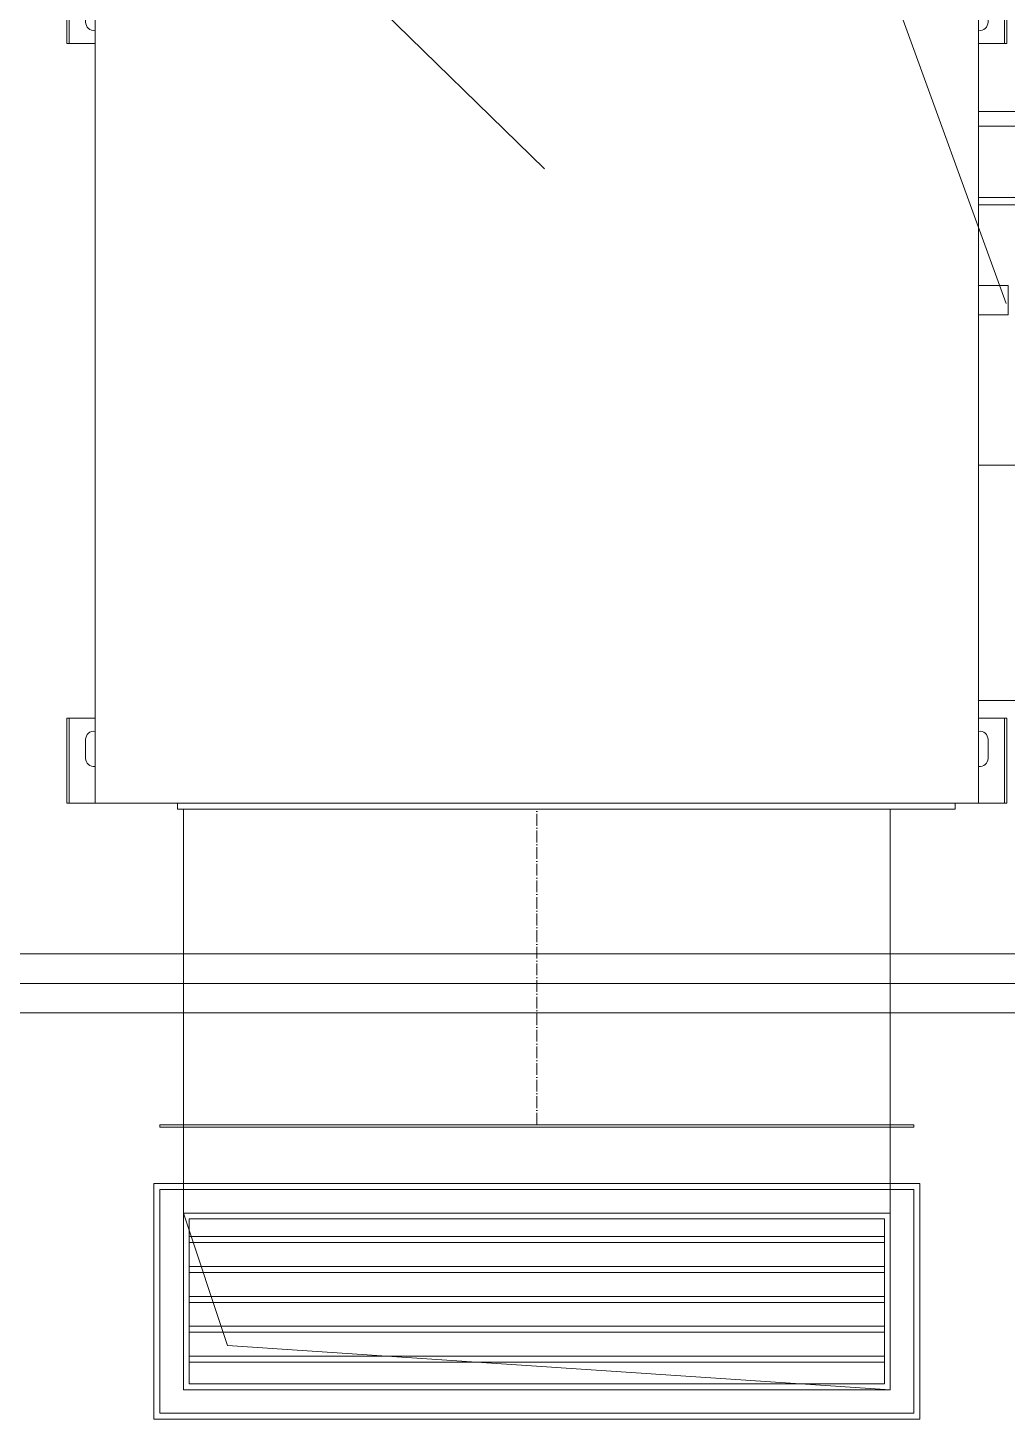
# Model space of a CAD drawing. Header units: millimetres. Extents: x -88595 to 880822, y -1054509 to -148035.
# Drawn here: x 411564 to 412395, y -271793 to -270612 of the extents above; entities that cross this region are included whole.
import ezdxf

# ---------------------------------------------------------------- set-up
doc = ezdxf.new("R2010")
doc.units = ezdxf.units.MM
doc.linetypes.add('$7$ADSK_Осевая', pattern=[14, 10, -2, 0, -2])
for name, color, linetype, lineweight in [('Аннотация', 7, 'Continuous', 20), ('Воздуховоды', 7, 'Continuous', 18), ('Марки', 7, 'Continuous', 20), ('Оборудование', 7, 'Continuous', 18), ('Трубопровод', 7, 'Continuous', 18)]:
    doc.layers.add(name, color=color, linetype=linetype, lineweight=lineweight)

# ---------------------------------------------------------------- blocks, each defined once
blk = doc.blocks.new('$0$ADSK_Канальный блок кондиционера1 - AD122MJERAB-3267588-В_Координация_3 этаж ОВ3')
at = {"layer": 'Оборудование', "color": 150, "true_color": 0x0080ff}
for p, q in [((355, 720), (-305, 720)), ((-305, 720), (355, 720)), ((-305, 720), (-305, 697)), ((-305, 720), (-305, 697)), ((355, 697), (355, 720)), ((355, 720), (355, 697)), ((-399, 697), (-399, 645)), ((-397, 697), (-399, 697)), ((-397, 697), (-399, 697)), ((-399, 697), (-399, 645)), ((-397, 697), (-396, 697)), ((-397, 697), (-375, 697)), ((-397, 697), (-397, 645)), ((-375, 697), (-396, 697)), ((375, 697), (-375, 697)), ((-375, 697), (375, 697)), ((-375, 697), (-375, 0)), ((-375, 697), (-375, 0)), ((-375, 697), (-375, 685.9)), ((-375, 685.9), (-375, 697)), ((355, 697), (-305, 697)), ((-305, 697), (355, 697)), ((375, 0), (375, 697)), ((375, 697), (375, 0)), ((375, 697), (397, 697)), ((396, 697), (375, 697)), ((375, 697), (375, 685.9)), ((375, 685.9), (375, 697)), ((396, 697), (397, 697)), ((399, 697), (397, 697)), ((399, 697), (397, 697)), ((397, 697), (397, 645)), ((399, 645), (399, 697)), ((399, 697), (399, 645)), ((-383, 663), (-383, 679)), ((-383, 679), (-383, 663)), ((383, 663), (383, 679)), ((383, 679), (383, 663)), ((-375, 656.1), (-375, 645)), ((-375, 645), (-375, 656.1)), ((375, 656.1), (375, 645)), ((375, 645), (375, 656.1)), ((-399, 645), (-397, 645)), ((-399, 645), (-397, 645)), ((-375, 645), (-397, 645)), ((-396, 645), (-397, 645)), ((-396, 645), (-375, 645)), ((375, 645), (396, 645)), ((397, 645), (375, 645)), ((397, 645), (396, 645)), ((397, 645), (399, 645)), ((397, 645), (399, 645)), ((432, 587.3), (375, 587.3)), ((375, 587.3), (375, 574.6)), ((375, 587.3), (375, 574.6)), ((432, 574.6), (432, 587.3)), ((432, 574.6), (432, 587.3)), ((375, 574.6), (432, 574.6)), ((432, 514.2), (375, 514.2)), ((375, 514.2), (375, 507.8)), ((375, 514.2), (375, 507.8)), ((432, 507.8), (432, 514.2)), ((432, 507.8), (432, 514.2)), ((375, 507.8), (432, 507.8)), ((400, 439.5), (375, 439.5)), ((375, 439.5), (375, 414.5)), ((375, 439.5), (375, 414.5)), ((400, 414.5), (400, 439.5)), ((400, 414.5), (400, 439.5)), ((375, 414.5), (400, 414.5)), ((375, 287), (375, 87)), ((465, 287), (375, 287)), ((375, 287), (465, 287)), ((375, 87), (375, 287)), ((465, 87), (465, 287)), ((465, 287), (465, 87)), ((375, 87), (465, 87)), ((465, 87), (375, 87)), ((-399, 72), (-399, 0)), ((-397, 72), (-399, 72)), ((-397, 72), (-399, 72)), ((-399, 72), (-399, 0)), ((-397, 72), (-396, 72)), ((-397, 72), (-375, 72)), ((-397, 72), (-397, 0)), ((-375, 72), (-396, 72)), ((-375, 60.9), (-375, 72)), ((-375, 72), (-375, 60.9)), ((375, 72), (397, 72)), ((396, 72), (375, 72)), ((375, 60.9), (375, 72)), ((375, 72), (375, 60.9)), ((396, 72), (397, 72)), ((399, 72), (397, 72)), ((399, 72), (397, 72)), ((397, 72), (397, 0)), ((399, 0), (399, 72)), ((399, 72), (399, 0)), ((-383, 38), (-383, 54)), ((-383, 54), (-383, 38)), ((383, 38), (383, 54)), ((383, 54), (383, 38)), ((-375, 0), (-375, 31.1)), ((-375, 31.1), (-375, 0)), ((375, 0), (375, 31.1)), ((375, 31.1), (375, 0)), ((-399, 0), (-397, 0)), ((-399, 0), (-397, 0)), ((-375, 0), (-397, 0)), ((-396, 0), (-397, 0)), ((-396, 0), (-375, 0)), ((375, 0), (-375, 0)), ((-375, 0), (375, 0)), ((355, 0), (-305, 0)), ((-305, 0), (355, 0)), ((-305, 0), (-305, -5)), ((-305, 0), (-305, -5)), ((355, -5), (355, 0)), ((355, 0), (355, -5)), ((375, 0), (396, 0)), ((397, 0), (375, 0)), ((397, 0), (396, 0)), ((397, 0), (399, 0)), ((397, 0), (399, 0)), ((355, -5), (-305, -5)), ((-305, -5), (355, -5))]:
    blk.add_line(p, q, dxfattribs=at)
for centre, start, end in [((-376, 679), 81.7868, 180), ((-376, 679), 81.7868, 180), ((376, 679), 0, 98.2132), ((376, 679), 0, 98.2132), ((-376, 663), 180, 278.2132), ((-376, 663), 180, 278.2132), ((376, 663), 261.7868, 0), ((376, 663), 261.7868, 0), ((-376, 54), 81.7868, 180), ((-376, 54), 81.7868, 180), ((376, 54), 0, 98.2132), ((376, 54), 0, 98.2132), ((-376, 38), 180, 278.2132), ((-376, 38), 180, 278.2132), ((376, 38), 261.7868, 360), ((376, 38), 261.7868, 360)]:
    blk.add_arc(centre, 7, start, end, dxfattribs=at)
blk = doc.blocks.new('$0$ADSK_Решетка вентиляционная жалюзийная_Приточная2 - Решетка приточная_Однорядная-V56-В_Координация_3 этаж ОВ3')
at = {"layer": 'Воздуховоды', "lineweight": 9, "true_color": 0xffffff}
h = blk.add_hatch(dxfattribs=at)
h.set_pattern_fill('FP_30', style=0, pattern_type=2)
h.set_pattern_definition([(180, (-5538.416, -8621.44), (3e-15, -25.4), [25.4, 0, 0, 0]), (180, (-5538.416, -8626.52), (3e-15, -25.4), [25.4, 0, 0, 0])])
h.paths.add_polyline_path([(-5833.4, -8681.3), (-5243.4, -8681.3), (-5243.4, -8541.3), (-5833.4, -8541.3)])
at = {"layer": 'Воздуховоды', "color": 140, "true_color": 0x1bb3e4}
for p, q in [((-5863.4, -8711.3), (-5863.4, -8511.3)), ((-5863.4, -8511.3), (-5213.4, -8511.3)), ((-5213.4, -8511.3), (-5863.4, -8511.3)), ((-5863.4, -8511.3), (-5863.4, -8711.3)), ((-5213.4, -8511.3), (-5213.4, -8711.3)), ((-5213.4, -8711.3), (-5213.4, -8511.3)), ((-5838.4, -8686.3), (-5838.4, -8536.3)), ((-5838.4, -8536.3), (-5238.4, -8536.3)), ((-5238.4, -8536.3), (-5838.4, -8536.3)), ((-5838.4, -8536.3), (-5838.4, -8686.3)), ((-5238.4, -8536.3), (-5238.4, -8686.3)), ((-5238.4, -8686.3), (-5238.4, -8536.3)), ((-5243.4, -8541.3), (-5833.4, -8541.3)), ((-5833.4, -8541.3), (-5833.4, -8681.3)), ((-5833.4, -8681.3), (-5833.4, -8541.3)), ((-5833.4, -8541.3), (-5243.4, -8541.3)), ((-5833.4, -8681.3), (-5833.4, -8541.3)), ((-5833.4, -8541.3), (-5243.4, -8541.3)), ((-5243.4, -8541.3), (-5833.4, -8541.3)), ((-5833.4, -8541.3), (-5833.4, -8681.3)), ((-5243.4, -8681.3), (-5243.4, -8541.3)), ((-5243.4, -8541.3), (-5243.4, -8681.3)), ((-5243.4, -8541.3), (-5243.4, -8681.3)), ((-5243.4, -8681.3), (-5243.4, -8541.3)), ((-5833.4, -8681.3), (-5243.4, -8681.3)), ((-5243.4, -8681.3), (-5833.4, -8681.3)), ((-5243.4, -8681.3), (-5833.4, -8681.3)), ((-5833.4, -8681.3), (-5243.4, -8681.3)), ((-5238.4, -8686.3), (-5838.4, -8686.3)), ((-5838.4, -8686.3), (-5238.4, -8686.3)), ((-5213.4, -8711.3), (-5863.4, -8711.3)), ((-5863.4, -8711.3), (-5213.4, -8711.3))]:
    blk.add_line(p, q, dxfattribs=at)
blk = doc.blocks.new('$0$ADSK_Отвод_Прямоугольный1 - Стандарт-4055408-В_Координация_3 этаж ОВ3')
at = {"layer": 'Воздуховоды', "color": 140, "true_color": 0x1bb3e4}
for p, q in [((-5218.4, -8461.3), (-5858.4, -8461.3)), ((-5858.4, -8461.3), (-5218.4, -8461.3)), ((-5858.4, -8463.3), (-5858.4, -8461.3)), ((-5858.4, -8463.3), (-5858.4, -8461.3)), ((-5218.4, -8463.3), (-5858.4, -8463.3)), ((-5858.4, -8463.3), (-5218.4, -8463.3)), ((-5838.4, -8461.3), (-5838.4, -8486.3)), ((-5238.4, -8461.3), (-5838.4, -8461.3)), ((-5838.4, -8461.3), (-5238.4, -8461.3)), ((-5838.4, -8486.3), (-5838.4, -8461.3)), ((-5238.4, -8461.3), (-5838.4, -8461.3)), ((-5838.4, -8461.3), (-5238.4, -8461.3)), ((-5838.4, -8463.3), (-5838.4, -8461.3)), ((-5838.4, -8463.3), (-5838.4, -8461.3)), ((-5238.4, -8463.3), (-5838.4, -8463.3)), ((-5838.4, -8463.3), (-5238.4, -8463.3)), ((-5238.4, -8461.3), (-5238.4, -8486.3)), ((-5238.4, -8486.3), (-5238.4, -8461.3)), ((-5238.4, -8461.3), (-5238.4, -8463.3)), ((-5238.4, -8463.3), (-5238.4, -8461.3)), ((-5218.4, -8461.3), (-5218.4, -8463.3)), ((-5218.4, -8463.3), (-5218.4, -8461.3)), ((-5838.4, -8486.3), (-5838.4, -8536.3)), ((-5838.4, -8486.3), (-5838.4, -8686.3)), ((-5238.4, -8536.3), (-5238.4, -8486.3)), ((-5238.4, -8486.3), (-5238.4, -8686.3)), ((-5218.4, -8516.3), (-5858.4, -8516.3)), ((-5858.4, -8516.3), (-5858.4, -8706.3)), ((-5858.4, -8706.3), (-5858.4, -8516.3)), ((-5858.4, -8516.3), (-5218.4, -8516.3)), ((-5218.4, -8706.3), (-5218.4, -8516.3)), ((-5218.4, -8516.3), (-5218.4, -8706.3)), ((-5838.4, -8536.3), (-5838.4, -8686.3)), ((-5838.4, -8536.3), (-5238.4, -8536.3)), ((-5838.4, -8686.3), (-5838.4, -8536.3)), ((-5838.4, -8536.3), (-5238.4, -8536.3)), ((-5238.4, -8536.3), (-5838.4, -8536.3)), ((-5838.4, -8536.3), (-5838.4, -8686.3)), ((-5238.4, -8686.3), (-5238.4, -8536.3)), ((-5238.4, -8536.3), (-5238.4, -8686.3)), ((-5238.4, -8686.3), (-5238.4, -8536.3)), ((-5838.4, -8686.3), (-5238.4, -8686.3)), ((-5238.4, -8686.3), (-5838.4, -8686.3)), ((-5238.4, -8686.3), (-5838.4, -8686.3)), ((-5838.4, -8686.3), (-5238.4, -8686.3)), ((-5858.4, -8706.3), (-5218.4, -8706.3)), ((-5218.4, -8706.3), (-5858.4, -8706.3))]:
    blk.add_line(p, q, dxfattribs=at)

msp = doc.modelspace()

# ---------------------------------------------------------------- linework, layer by layer
at = {"layer": 'Аннотация'}
msp.add_line((412394.3, -270846.3), (411947.9, -269620), dxfattribs=at)
at = {"layer": 'Воздуховоды', "color": 140, "true_color": 0x1bb3e4}
for p, q in [((411695.8, -271275.5), (412295.8, -271275.5)), ((411695.8, -271543.5), (411695.8, -271275.5)), ((412295.8, -271275.5), (412295.8, -271543.5)), ((411695.8, -271543.5), (412295.8, -271543.5)), ((412295.8, -271618.5), (411695.8, -271618.5)), ((411695.8, -271618.5), (411695.8, -271768.5)), ((411695.8, -271618.5), (411733.3, -271731)), ((412295.8, -271768.5), (412295.8, -271618.5)), ((412295.8, -271768.5), (411733.3, -271731)), ((411695.8, -271768.5), (412295.8, -271768.5))]:
    msp.add_line(p, q, dxfattribs=at)
at = {"layer": 'Воздуховоды', "color": 140, "linetype": '$7$ADSK_Осевая', "true_color": 0x1bb3e4}
msp.add_line((411995.8, -271543.5), (411995.8, -271275.5), dxfattribs=at)
at = {"layer": 'Марки'}
msp.add_line((412002.4, -270732.1), (411644.2, -270382.6), dxfattribs=at)
at = {"layer": 'Трубопровод', "color": 24, "linetype": 'Continuous', "true_color": 0xa52900}
for p, q in [((412662.4, -271398.5), (409315, -271398.5)), ((409315, -271448.5), (412662.4, -271448.5))]:
    msp.add_line(p, q, dxfattribs=at)
at = {"layer": 'Трубопровод', "color": 24, "true_color": 0xa52900}
msp.add_line((412662.4, -271423.5), (409315, -271423.5), dxfattribs=at)
msp.add_line((412662.4, -271423.5), (409315, -271423.5), dxfattribs=at)

# ---------------------------------------------------------------- block references
at = {"layer": 'Воздуховоды', "color": 140, "true_color": 0x1bb3e4}
for name in ['$0$ADSK_Отвод_Прямоугольный1 - Стандарт-4055408-В_Координация_3 этаж ОВ3', '$0$ADSK_Решетка вентиляционная жалюзийная_Приточная2 - Решетка приточная_Однорядная-V56-В_Координация_3 этаж ОВ3']:
    msp.add_blockref(name, (417534.2, -263082.2), dxfattribs=at)
at = {"layer": 'Оборудование', "color": 150, "true_color": 0x0080ff}
msp.add_blockref('$0$ADSK_Канальный блок кондиционера1 - AD122MJERAB-3267588-В_Координация_3 этаж ОВ3', (411995.8, -271270.5), dxfattribs=at)

doc.saveas('drawing.dxf')
